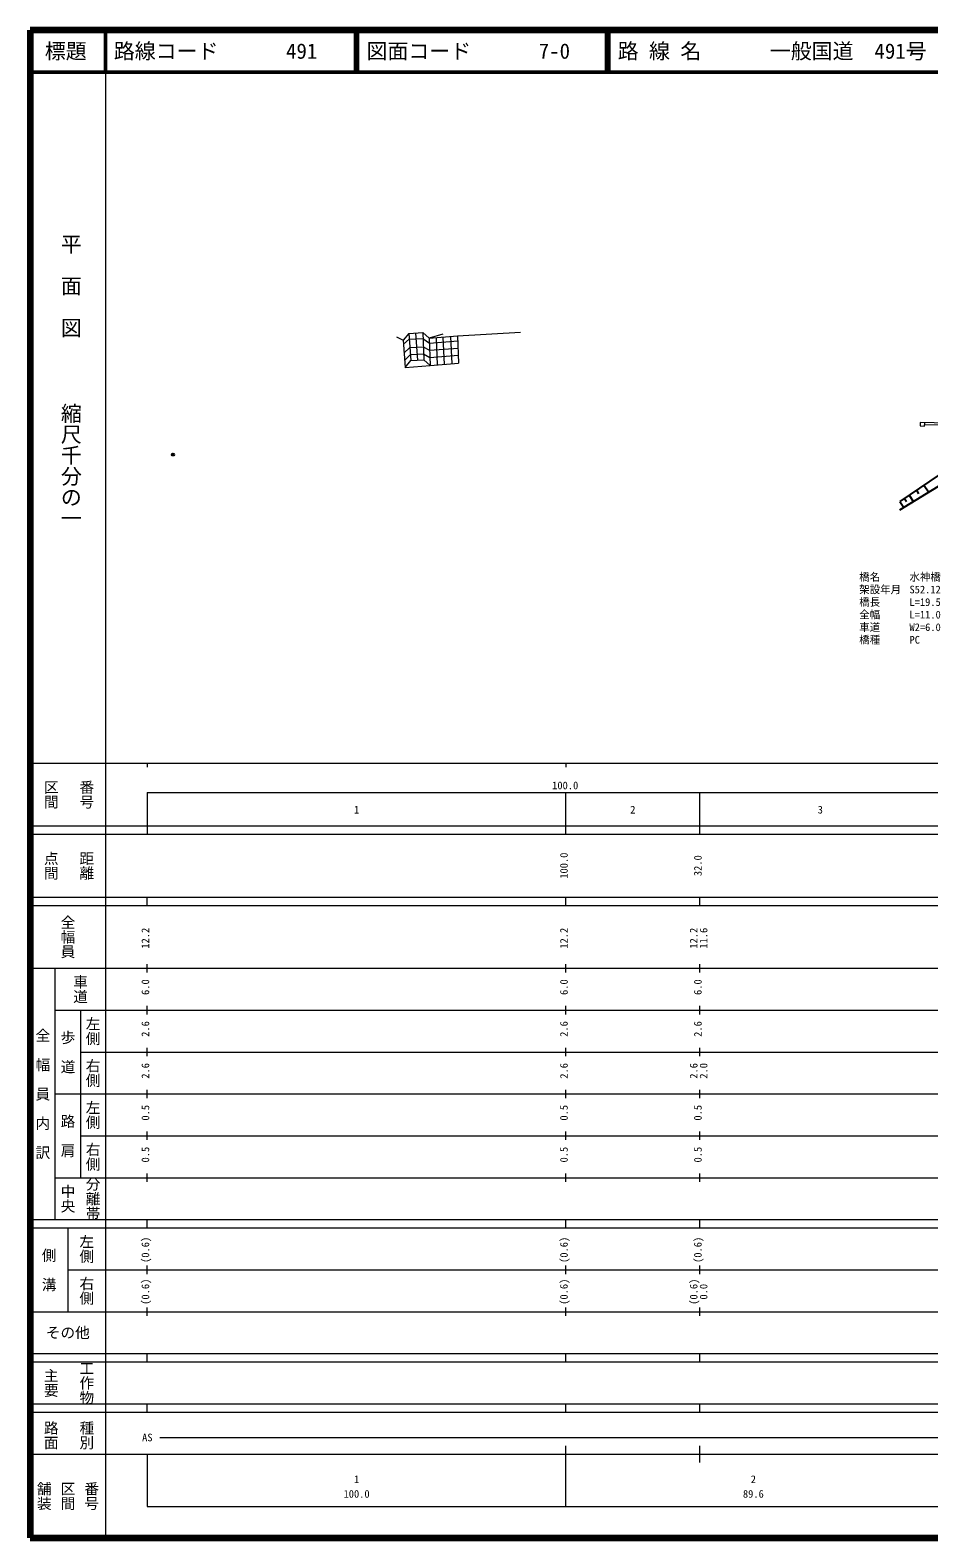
# Model space of a CAD drawing. Units: millimetres, scale not verified. Extents: x 40000 to 680000, y 20000 to 380000.
# Drawn here: x 40000 to 254735, y 20000 to 380000 of the extents above; entities that cross this region are included whole.
import ezdxf
from ezdxf.enums import TextEntityAlignment as Align

# ---------------------------------------------------------------- set-up
doc = ezdxf.new("R2010")
doc.units = ezdxf.units.MM
doc.header["$LTSCALE"] = 1000
doc.header["$PDMODE"] = 32
doc.header["$PDSIZE"] = 500
for name, color, linetype, lineweight in [('M-BGD', 7, 'Continuous', 25), ('M-STR-HTXT', 7, 'Continuous', 13), ('M-STR-STR1', 1, 'Continuous', 13), ('M-TTL', 2, 'Continuous', 140), ('M-TTL-BAND', 7, 'Continuous', 13), ('M-TTL-LINE', 7, 'Continuous', 50)]:
    doc.layers.add(name, color=color, linetype=linetype, lineweight=lineweight)
doc.layers.add('M-BMK-ROW', color=6, linetype='Continuous')
doc.layers.add('M-TTL-TXT', color=7, linetype='Continuous')
doc.styles.add('@ＭＳ ゴシック', font='')
doc.styles.add('ＭＳ ゴシック', font='')
doc.styles.get('@ＭＳ ゴシック').set_extended_font_data('@MS Gothic')
doc.styles.get('ＭＳ ゴシック').set_extended_font_data('MS Gothic')

msp = doc.modelspace()

# ---------------------------------------------------------------- linework, layer by layer
at = {"layer": 'M-BGD', "lineweight": 13}
for p, q in [((127565, 306792), (129114, 305957)), ((130499, 307564), (129114, 305957)), ((130499, 307564), (133817, 307810)), ((130499, 307564), (130980, 301082)), ((132055, 307680), (132526, 301197)), ((135363, 306424), (133817, 307810)), ((133817, 307810), (134032, 301308)), ((138591, 307443), (135363, 306424)), ((135363, 306424), (142148, 306997)), ((135363, 306424), (135578, 299919)), ((136985, 306552), (137219, 300049)), ((138641, 306701), (138953, 300204)), ((140455, 306854), (140748, 300356)), ((142148, 306997), (157153, 307876)), ((142148, 306997), (142363, 300492)), ((129114, 305957), (129595, 299475)), ((135402, 305244), (142188, 305783)), ((135458, 303562), (142244, 304101)), ((135514, 301867), (142300, 302406)), ((129595, 299475), (130980, 301082)), ((130980, 301082), (134032, 301308)), ((134032, 301308), (135578, 299919))]:
    msp.add_line(p, q, dxfattribs=at)
at = {"layer": 'M-BGD'}
for p, q in [((253861, 285862), (253867, 285867)), ((257191, 273828), (247819, 267467)), ((257972, 271645), (247745, 265405)), ((251741, 270129), (252289, 269321)), ((253570, 271370), (254727, 269665)), ((247819, 267467), (248787, 266041)), ((248874, 268182), (249367, 267456)), ((249997, 268945), (251036, 267413))]:
    msp.add_line(p, q, dxfattribs=at)
at = {"layer": 'M-BGD', "lineweight": 13}
for points in [[(129184, 305008), (130596, 306246), (133864, 306389), (135402, 305244)], [(129323, 302875), (130725, 304249), (133931, 304366), (135458, 303562)], [(129455, 301150), (130855, 302557), (133984, 302752), (135514, 301867)], [(129595, 299475), (135578, 299919), (142363, 300492)]]:
    msp.add_lwpolyline(points, dxfattribs=at)
at = {"layer": 'M-BMK-ROW'}
msp.add_point((74126, 278652), dxfattribs=at)
at = {"layer": 'M-STR-STR1'}
for p, q in [((252654, 286302), (252626, 285483)), ((252626, 285483), (253716, 285446)), ((278323, 285653), (252653, 286292)), ((253743, 286266), (252654, 286302)), ((253714, 285865), (277124, 285283)), ((253716, 285446), (253743, 286266))]:
    msp.add_line(p, q, dxfattribs=at)
at = {"layer": 'M-TTL'}
for p, q in [((40000, 380000), (40000, 20000)), ((680000, 380000), (40000, 380000)), ((40000, 20000), (680000, 20000))]:
    msp.add_line(p, q, dxfattribs=at)
at = {"layer": 'M-TTL-BAND'}
for p, q in [((58000, 370000), (58000, 20000)), ((40000, 205000), (579000, 205000)), ((68000, 205000), (68000, 204000)), ((168000, 205000), (168000, 204000)), ((68000, 198000), (68000, 188000)), ((68000, 198000), (579000, 198000)), ((168000, 188000), (168000, 198000)), ((200000, 188000), (200000, 198000)), ((40000, 190000), (579000, 190000)), ((40000, 188000), (579000, 188000)), ((40000, 173000), (579000, 173000)), ((68000, 171000), (68000, 173000)), ((168000, 171000), (168000, 173000)), ((200000, 171000), (200000, 173000)), ((40000, 171000), (579000, 171000)), ((40000, 156000), (579000, 156000)), ((46000, 96000), (46000, 156000)), ((68000, 155000), (68000, 157000)), ((168000, 155000), (168000, 157000)), ((200000, 155000), (200000, 157000)), ((46000, 146000), (579000, 146000)), ((52000, 146000), (52000, 106000)), ((68000, 145000), (68000, 147000)), ((168000, 145000), (168000, 147000)), ((200000, 145000), (200000, 147000)), ((68000, 135000), (68000, 137000)), ((168000, 135000), (168000, 137000)), ((200000, 135000), (200000, 137000)), ((52000, 136000), (579000, 136000)), ((46000, 126000), (579000, 126000)), ((68000, 125000), (68000, 127000)), ((168000, 125000), (168000, 127000)), ((200000, 125000), (200000, 127000)), ((52000, 116000), (579000, 116000)), ((68000, 115000), (68000, 117000)), ((168000, 115000), (168000, 117000)), ((200000, 115000), (200000, 117000)), ((46000, 106000), (579000, 106000)), ((68000, 105000), (68000, 107000)), ((168000, 105000), (168000, 107000)), ((200000, 105000), (200000, 107000)), ((40000, 96000), (579000, 96000)), ((40000, 94000), (579000, 94000)), ((49000, 94000), (49000, 74000)), ((68000, 94000), (68000, 96000)), ((168000, 94000), (168000, 96000)), ((200000, 94000), (200000, 96000)), ((49000, 84000), (579000, 84000)), ((68000, 83000), (68000, 85000)), ((168000, 83000), (168000, 85000)), ((200000, 83000), (200000, 85000)), ((40000, 74000), (579000, 74000)), ((68000, 73000), (68000, 75000)), ((168000, 73000), (168000, 75000)), ((200000, 73000), (200000, 75000)), ((40000, 64000), (579000, 64000)), ((40000, 62000), (579000, 62000)), ((68000, 62000), (68000, 64000)), ((168000, 62000), (168000, 64000)), ((200000, 62000), (200000, 64000)), ((40000, 52000), (579000, 52000)), ((68000, 50000), (68000, 52000)), ((168000, 50000), (168000, 52000)), ((200000, 50000), (200000, 52000)), ((40000, 50000), (579000, 50000)), ((71000, 44000), (565000, 44000)), ((40000, 40000), (579000, 40000)), ((68000, 40000), (68000, 27500)), ((168000, 27500), (168000, 42000)), ((200000, 38000), (200000, 42000)), ((68000, 27500), (579000, 27500))]:
    msp.add_line(p, q, dxfattribs=at)
at = {"layer": 'M-TTL-LINE'}
for p, q in [((58000, 380000), (58000, 370000)), ((117750, 380000), (117750, 370000)), ((118250, 380000), (118250, 370000)), ((177750, 380000), (177750, 370000)), ((178250, 380000), (178250, 370000)), ((40000, 370000), (680000, 370000))]:
    msp.add_line(p, q, dxfattribs=at)

# ---------------------------------------------------------------- texts
at = {"layer": 'M-STR-HTXT', "style": 'ＭＳ ゴシック'}
for s, p in [('橋名', (238099, 247971)), ('水神橋', (250099, 247971)), ('架設年月', (238099, 244971)), ('S52.12', (250099, 244971)), ('橋長', (238099, 241971)), ('全幅', (238099, 238971)), ('L=19.5', (250099, 241971)), ('L=11.0', (250099, 238971)), ('車道', (238099, 235971)), ('W2=6.0', (250099, 235971)), ('橋種', (238099, 232971)), ('PC', (250099, 232971))]:
    msp.add_text(s, height=1833, dxfattribs=at).set_placement(p, align=Align.BOTTOM_LEFT)
at = {"layer": 'M-TTL-BAND', "style": '@ＭＳ ゴシック'}
for s, p in [('平  面  図', (49777, 306475)), ('縮尺千分の一', (49777, 261030))]:
    msp.add_text(s, height=3666, rotation=270, dxfattribs=at).set_placement(p, align=Align.MIDDLE_RIGHT)
for s, p in [('区間', (45000, 197500)), ('番号', (53500, 197500)), ('点間', (45000, 180500)), ('距離', (53500, 180500)), ('全幅員', (49000, 163500)), ('車道', (52000, 151000)), ('左側', (55000, 141000)), ('全\u3000幅\u3000員\u3000内\u3000訳', (43000, 126000)), ('歩\u3000道', (49000, 136000)), ('右側', (55000, 131000)), ('左側', (55000, 121000)), ('路\u3000肩', (49000, 116000)), ('右側', (55000, 111000)), ('分離帯', (55000, 101000)), ('中央', (49000, 101000)), ('左側', (53500, 89000)), ('側\u3000溝', (44500, 84000)), ('右側', (53500, 79000)), ('工作物', (53500, 57000)), ('主要', (45000, 57000)), ('路面', (45000, 44500)), ('種別', (53500, 44500)), ('舗装', (43333, 30000)), ('区間', (49000, 30000)), ('番号', (54667, 30000))]:
    msp.add_text(s, height=2566, rotation=270, dxfattribs=at).set_placement(p, align=Align.MIDDLE_CENTER)
at = {"layer": 'M-TTL-BAND', "style": 'ＭＳ ゴシック'}
for s, p in [('100.0', (167844, 198195)), ('1', (118000, 192405)), ('2', (184000, 192405)), ('3', (228800, 192405)), ('AS', (68000, 42500)), ('1', (118000, 32523)), ('2', (212800, 32523)), ('100.0', (118000, 29033)), ('89.6', (212800, 29033))]:
    msp.add_text(s, height=1833, dxfattribs=at).set_placement(p, align=Align.BOTTOM_CENTER)
for s, p in [('100.0', (169000, 180500)), ('32.0', (201000, 180500)), ('12.2', (69000, 163174)), ('12.2', (169000, 163174)), ('12.2', (200000, 163174)), ('11.6', (202370, 163174)), ('6.0', (69000, 151500)), ('6.0', (169000, 151500)), ('6.0', (201000, 151500)), ('2.6', (69000, 141500)), ('2.6', (169000, 141500)), ('2.6', (201000, 141500)), ('2.6', (69000, 131500)), ('2.6', (169000, 131500)), ('2.6', (200000, 131500)), ('2.0', (202370, 131500)), ('0.5', (69000, 121500)), ('0.5', (169000, 121500)), ('0.5', (201000, 121500)), ('0.5', (69000, 111500)), ('0.5', (169000, 111500)), ('0.5', (201000, 111500)), ('(0.6)', (69000, 88764)), ('(0.6)', (169000, 88764)), ('(0.6)', (201000, 88764)), ('(0.6)', (69000, 78764)), ('(0.6)', (169000, 78764)), ('(0.6)', (200000, 78764)), ('0.0', (202370, 78764))]:
    msp.add_text(s, height=1833, rotation=90, dxfattribs=at).set_placement(p, align=Align.BOTTOM_CENTER)
msp.add_text('その他', height=2566, dxfattribs=at).set_placement((49000, 69000), align=Align.MIDDLE_CENTER)
at = {"layer": 'M-TTL-TXT', "style": 'ＭＳ ゴシック'}
msp.add_text('標題', height=3666, dxfattribs=at).set_placement((48500, 375000), align=Align.MIDDLE_CENTER)
for s, p in [('路線コード', (60000, 375000)), ('491', (101142, 375000)), ('図面コード', (120380, 375000)), ('7-0', (161521, 375000)), ('路 線 名', (180380, 375000)), ('一般国道\u3000491号', (216734, 375000))]:
    msp.add_text(s, height=3666, dxfattribs=at).set_placement(p, align=Align.MIDDLE_LEFT)

doc.saveas('drawing.dxf')
